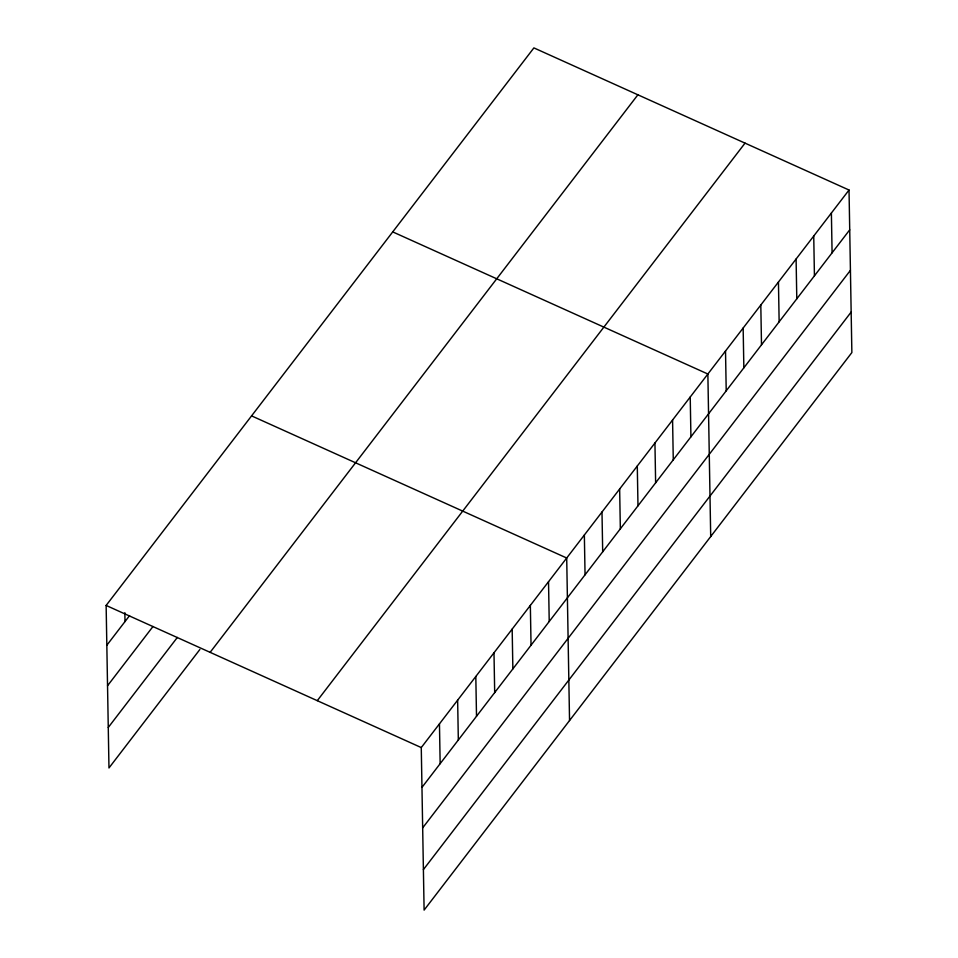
<?xml version="1.0" encoding="UTF-8"?>
<svg xmlns="http://www.w3.org/2000/svg" width="958" height="958" viewBox="0 0 958 958"><rect width="100%" height="100%" fill="white"/><g stroke="black" fill="none" stroke-linecap="round" stroke-linejoin="round"><path stroke-width="1.44" d="M199.875 649.488L108.972 767.969L106.134 605.444L533.893 47.9L849.028 190.031L851.866 352.556L424.107 910.1L421.269 747.575L849.028 190.031M106.829 645.249L129.558 615.635M107.535 685.748L152.981 626.508M108.266 727.469L177.35 637.429M210.125 652.35L637.884 94.806M317.278 700.669L745.037 143.125M421.963 787.38L849.722 229.836M422.67 827.88L850.429 270.324M423.4 869.601L851.159 312.057M392.732 231.896L707.866 374.015L710.704 536.54M251.571 415.88L566.705 558.011L569.543 720.536M106.134 605.444L421.269 747.575M831.388 213.023L832.083 252.828M813.737 236.027L814.432 275.832M796.098 259.019L796.793 298.824M778.447 282.023L779.141 321.828M760.808 305.027L761.502 344.82M743.157 328.019L743.851 367.824M725.517 351.023L726.212 390.828M690.227 397.019L690.922 436.824M672.576 420.011L673.27 459.816M654.937 443.015L655.631 482.82M637.286 466.019L637.98 505.812M619.646 489.011L620.341 528.816M601.995 512.015L602.69 551.82M584.356 535.007L585.051 574.812M548.527 581.71L549.221 621.503M530.349 605.396L531.043 645.201M512.171 629.095L512.865 668.9M493.993 652.793L494.687 692.598M475.815 676.492L476.509 716.297M457.637 700.178L458.331 739.983M439.459 723.877L440.153 763.682M124.851 612.713L125.007 621.55"/></g></svg>
